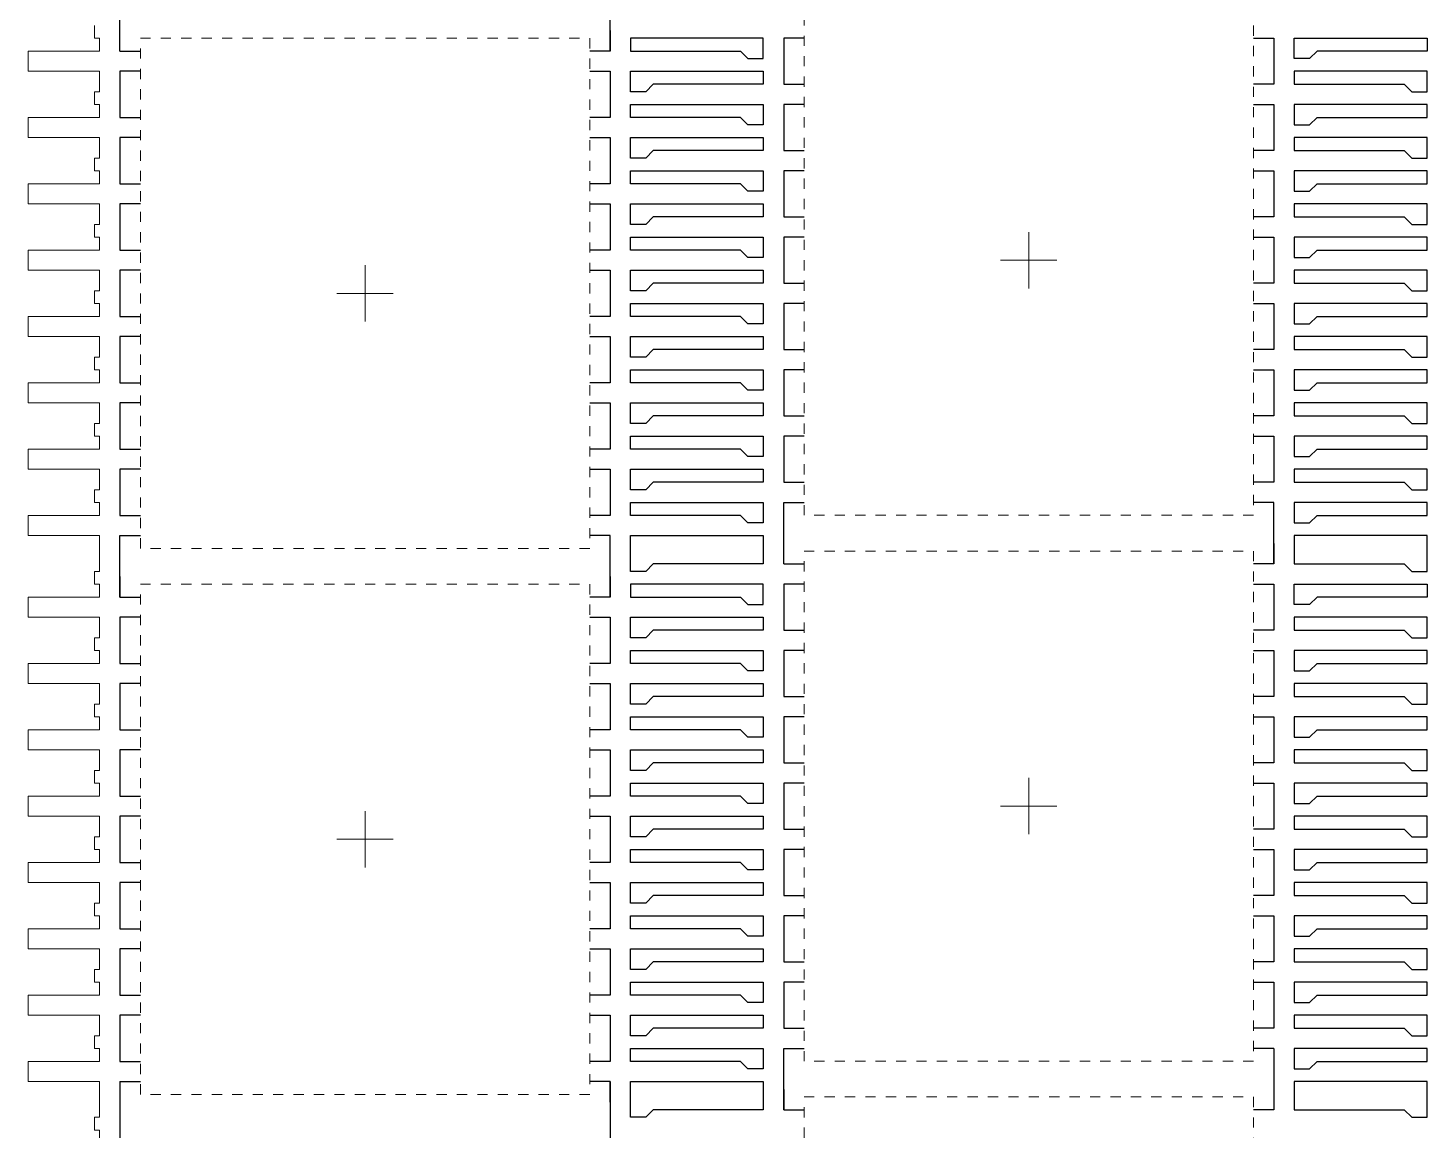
# Model space of a CAD drawing. Extents: x 2686 to 2706, y 1267 to 1367.
# Drawn here: x 2686.03 to 2699.73, y 1331.19 to 1341.99 of the extents above; entities that cross this region are included whole.
import ezdxf

# ---------------------------------------------------------------- set-up
doc = ezdxf.new("R2010")
doc.units = 0
doc.linetypes.add('CENTER', pattern=[2, 1.25, -0.25, 0.25, -0.25])
doc.linetypes.add('HIDDEN', pattern=[0.375, 0.25, -0.125])
for name, color, linetype, lineweight in [('6', 6, 'Continuous', 5), ('SH-02_CENTER', 2, 'CENTER', 5), ('SH-02_PKG', 5, 'HIDDEN', 5)]:
    doc.layers.add(name, color=color, linetype=linetype, lineweight=lineweight)
doc.layers.add('SH-02_OBJECT', color=7, linetype='Continuous')

msp = doc.modelspace()

# ---------------------------------------------------------------- linework, layer by layer
at = {"layer": '6'}
for p, q in [((2686.683, 1341.893), (2686.683, 1342.018)), ((2686.733, 1341.893), (2686.683, 1341.893)), ((2686.733, 1341.766), (2686.733, 1341.893)), ((2686.033, 1341.568), (2686.033, 1341.766)), ((2686.033, 1341.766), (2686.733, 1341.766)), ((2686.733, 1341.568), (2686.033, 1341.568)), ((2686.733, 1341.368), (2686.733, 1341.568)), ((2686.683, 1341.243), (2686.683, 1341.368)), ((2686.683, 1341.368), (2686.733, 1341.368)), ((2686.733, 1341.243), (2686.683, 1341.243)), ((2686.733, 1341.116), (2686.733, 1341.243)), ((2686.033, 1340.918), (2686.033, 1341.116)), ((2686.033, 1341.116), (2686.733, 1341.116)), ((2686.733, 1340.918), (2686.033, 1340.918)), ((2686.733, 1340.718), (2686.733, 1340.918)), ((2686.683, 1340.593), (2686.683, 1340.718)), ((2686.683, 1340.718), (2686.733, 1340.718)), ((2686.733, 1340.593), (2686.683, 1340.593)), ((2686.733, 1340.466), (2686.733, 1340.593)), ((2686.033, 1340.268), (2686.033, 1340.466)), ((2686.033, 1340.466), (2686.733, 1340.466)), ((2686.733, 1340.268), (2686.033, 1340.268)), ((2686.733, 1340.068), (2686.733, 1340.268)), ((2686.683, 1339.943), (2686.683, 1340.068)), ((2686.683, 1340.068), (2686.733, 1340.068)), ((2686.733, 1339.943), (2686.683, 1339.943)), ((2686.733, 1339.816), (2686.733, 1339.943)), ((2686.033, 1339.618), (2686.033, 1339.816)), ((2686.033, 1339.816), (2686.733, 1339.816)), ((2686.733, 1339.618), (2686.033, 1339.618)), ((2686.733, 1339.418), (2686.733, 1339.618)), ((2686.683, 1339.293), (2686.683, 1339.418)), ((2686.683, 1339.418), (2686.733, 1339.418)), ((2686.733, 1339.293), (2686.683, 1339.293)), ((2686.733, 1339.166), (2686.733, 1339.293)), ((2686.033, 1338.968), (2686.033, 1339.166)), ((2686.033, 1339.166), (2686.733, 1339.166)), ((2686.733, 1338.968), (2686.033, 1338.968)), ((2686.733, 1338.768), (2686.733, 1338.968)), ((2686.683, 1338.643), (2686.683, 1338.768)), ((2686.683, 1338.768), (2686.733, 1338.768)), ((2686.733, 1338.643), (2686.683, 1338.643)), ((2686.733, 1338.516), (2686.733, 1338.643)), ((2686.033, 1338.318), (2686.033, 1338.516)), ((2686.033, 1338.516), (2686.733, 1338.516)), ((2686.733, 1338.318), (2686.033, 1338.318)), ((2686.733, 1338.118), (2686.733, 1338.318)), ((2686.683, 1337.993), (2686.683, 1338.118)), ((2686.683, 1338.118), (2686.733, 1338.118)), ((2686.733, 1337.993), (2686.683, 1337.993)), ((2686.733, 1337.866), (2686.733, 1337.993)), ((2686.033, 1337.668), (2686.033, 1337.866)), ((2686.033, 1337.866), (2686.733, 1337.866)), ((2686.733, 1337.668), (2686.033, 1337.668)), ((2686.733, 1337.468), (2686.733, 1337.668)), ((2686.683, 1337.343), (2686.683, 1337.468)), ((2686.683, 1337.468), (2686.733, 1337.468)), ((2686.733, 1337.343), (2686.683, 1337.343)), ((2686.733, 1337.216), (2686.733, 1337.343)), ((2686.033, 1337.018), (2686.033, 1337.216)), ((2686.033, 1337.216), (2686.733, 1337.216)), ((2686.733, 1337.018), (2686.033, 1337.018)), ((2686.733, 1336.668), (2686.733, 1337.018)), ((2686.683, 1336.543), (2686.683, 1336.668)), ((2686.683, 1336.668), (2686.733, 1336.668)), ((2686.733, 1336.543), (2686.683, 1336.543)), ((2686.733, 1336.416), (2686.733, 1336.543)), ((2686.033, 1336.218), (2686.033, 1336.416)), ((2686.033, 1336.416), (2686.733, 1336.416)), ((2686.733, 1336.218), (2686.033, 1336.218)), ((2686.733, 1336.018), (2686.733, 1336.218)), ((2686.683, 1335.893), (2686.683, 1336.018)), ((2686.683, 1336.018), (2686.733, 1336.018)), ((2686.733, 1335.893), (2686.683, 1335.893)), ((2686.733, 1335.766), (2686.733, 1335.893)), ((2686.033, 1335.568), (2686.033, 1335.766)), ((2686.033, 1335.766), (2686.733, 1335.766)), ((2686.733, 1335.568), (2686.033, 1335.568)), ((2686.733, 1335.368), (2686.733, 1335.568)), ((2686.683, 1335.243), (2686.683, 1335.368)), ((2686.683, 1335.368), (2686.733, 1335.368)), ((2686.733, 1335.243), (2686.683, 1335.243)), ((2686.733, 1335.116), (2686.733, 1335.243)), ((2686.033, 1334.918), (2686.033, 1335.116)), ((2686.033, 1335.116), (2686.733, 1335.116)), ((2686.733, 1334.918), (2686.033, 1334.918)), ((2686.733, 1334.718), (2686.733, 1334.918)), ((2686.683, 1334.593), (2686.683, 1334.718)), ((2686.683, 1334.718), (2686.733, 1334.718)), ((2686.733, 1334.593), (2686.683, 1334.593)), ((2686.733, 1334.466), (2686.733, 1334.593)), ((2686.033, 1334.268), (2686.033, 1334.466)), ((2686.033, 1334.466), (2686.733, 1334.466)), ((2686.733, 1334.268), (2686.033, 1334.268)), ((2686.733, 1334.068), (2686.733, 1334.268)), ((2686.683, 1333.943), (2686.683, 1334.068)), ((2686.683, 1334.068), (2686.733, 1334.068)), ((2686.733, 1333.943), (2686.683, 1333.943)), ((2686.733, 1333.816), (2686.733, 1333.943)), ((2686.033, 1333.618), (2686.033, 1333.816)), ((2686.033, 1333.816), (2686.733, 1333.816)), ((2686.733, 1333.618), (2686.033, 1333.618)), ((2686.733, 1333.418), (2686.733, 1333.618)), ((2686.683, 1333.293), (2686.683, 1333.418)), ((2686.683, 1333.418), (2686.733, 1333.418)), ((2686.733, 1333.293), (2686.683, 1333.293)), ((2686.733, 1333.166), (2686.733, 1333.293)), ((2686.033, 1332.968), (2686.033, 1333.166)), ((2686.033, 1333.166), (2686.733, 1333.166)), ((2686.733, 1332.968), (2686.033, 1332.968)), ((2686.733, 1332.768), (2686.733, 1332.968)), ((2686.683, 1332.643), (2686.683, 1332.768)), ((2686.683, 1332.768), (2686.733, 1332.768)), ((2686.733, 1332.643), (2686.683, 1332.643)), ((2686.733, 1332.516), (2686.733, 1332.643)), ((2686.033, 1332.318), (2686.033, 1332.516)), ((2686.033, 1332.516), (2686.733, 1332.516)), ((2686.733, 1332.318), (2686.033, 1332.318)), ((2686.733, 1332.118), (2686.733, 1332.318)), ((2686.683, 1331.993), (2686.683, 1332.118)), ((2686.683, 1332.118), (2686.733, 1332.118)), ((2686.733, 1331.993), (2686.683, 1331.993)), ((2686.733, 1331.866), (2686.733, 1331.993)), ((2686.033, 1331.668), (2686.033, 1331.866)), ((2686.033, 1331.866), (2686.733, 1331.866)), ((2686.733, 1331.668), (2686.033, 1331.668)), ((2686.733, 1331.318), (2686.733, 1331.668)), ((2686.683, 1331.193), (2686.683, 1331.318)), ((2686.683, 1331.318), (2686.733, 1331.318)), ((2686.733, 1331.193), (2686.683, 1331.193)), ((2686.733, 1331.066), (2686.733, 1331.193))]:
    msp.add_line(p, q, dxfattribs=at)
at = {"layer": 'SH-02_CENTER'}
for p, q in [((2695.833, 1339.441), (2695.833, 1339.993)), ((2689.333, 1339.116), (2689.333, 1339.668)), ((2695.557, 1339.717), (2696.109, 1339.717)), ((2689.057, 1339.392), (2689.609, 1339.392)), ((2695.833, 1334.091), (2695.833, 1334.643)), ((2689.333, 1333.766), (2689.333, 1334.318)), ((2695.557, 1334.367), (2696.109, 1334.367)), ((2689.057, 1334.042), (2689.609, 1334.042))]:
    msp.add_line(p, q, dxfattribs=at)
at = {"layer": 'SH-02_OBJECT'}
for p, q in [((2686.933, 1341.766), (2686.933, 1342.368)), ((2691.733, 1341.766), (2691.733, 1342.368)), ((2691.733, 1341.967), (2691.733, 1341.766)), ((2693.233, 1341.893), (2691.933, 1341.893)), ((2691.933, 1341.893), (2691.933, 1341.766)), ((2693.233, 1341.693), (2693.233, 1341.893)), ((2693.633, 1341.893), (2693.433, 1341.893)), ((2693.433, 1341.893), (2693.433, 1341.441)), ((2698.033, 1341.893), (2698.233, 1341.893)), ((2698.233, 1341.893), (2698.233, 1341.441)), ((2698.433, 1341.693), (2698.433, 1341.893)), ((2698.433, 1341.893), (2699.733, 1341.893)), ((2699.733, 1341.893), (2699.733, 1341.766)), ((2686.933, 1341.766), (2687.133, 1341.766)), ((2691.733, 1341.766), (2691.533, 1341.766)), ((2691.933, 1341.766), (2693.01, 1341.766)), ((2693.01, 1341.766), (2693.083, 1341.693)), ((2693.083, 1341.693), (2693.233, 1341.693)), ((2698.583, 1341.693), (2698.433, 1341.693)), ((2698.656, 1341.766), (2698.583, 1341.693)), ((2699.733, 1341.766), (2698.656, 1341.766)), ((2687.133, 1341.568), (2686.933, 1341.568)), ((2686.933, 1341.568), (2686.933, 1341.116)), ((2691.533, 1341.568), (2691.733, 1341.568)), ((2691.733, 1341.568), (2691.733, 1341.116)), ((2693.433, 1341.441), (2693.633, 1341.441)), ((2698.233, 1341.441), (2698.033, 1341.441)), ((2693.633, 1341.243), (2693.433, 1341.243)), ((2693.433, 1341.243), (2693.433, 1340.791)), ((2698.033, 1341.243), (2698.233, 1341.243)), ((2698.233, 1341.243), (2698.233, 1340.791)), ((2686.933, 1341.116), (2687.133, 1341.116)), ((2691.733, 1341.116), (2691.533, 1341.116)), ((2687.133, 1340.918), (2686.933, 1340.918)), ((2686.933, 1340.918), (2686.933, 1340.466)), ((2691.533, 1340.918), (2691.733, 1340.918)), ((2691.733, 1340.918), (2691.733, 1340.466)), ((2693.433, 1340.791), (2693.633, 1340.791)), ((2698.233, 1340.791), (2698.033, 1340.791)), ((2693.633, 1340.593), (2693.433, 1340.593)), ((2693.433, 1340.593), (2693.433, 1340.141)), ((2698.033, 1340.593), (2698.233, 1340.593)), ((2698.233, 1340.593), (2698.233, 1340.141)), ((2686.933, 1340.466), (2687.133, 1340.466)), ((2691.733, 1340.466), (2691.533, 1340.466)), ((2687.133, 1340.268), (2686.933, 1340.268)), ((2686.933, 1340.268), (2686.933, 1339.816)), ((2691.533, 1340.268), (2691.733, 1340.268)), ((2691.733, 1340.268), (2691.733, 1339.816)), ((2693.433, 1340.141), (2693.633, 1340.141)), ((2698.233, 1340.141), (2698.033, 1340.141)), ((2693.633, 1339.943), (2693.433, 1339.943)), ((2693.433, 1339.943), (2693.433, 1339.491)), ((2698.033, 1339.943), (2698.233, 1339.943)), ((2698.233, 1339.943), (2698.233, 1339.491)), ((2686.933, 1339.816), (2687.133, 1339.816)), ((2691.733, 1339.816), (2691.533, 1339.816)), ((2687.133, 1339.618), (2686.933, 1339.618)), ((2686.933, 1339.618), (2686.933, 1339.166)), ((2691.533, 1339.618), (2691.733, 1339.618)), ((2691.733, 1339.618), (2691.733, 1339.166)), ((2693.433, 1339.491), (2693.633, 1339.491)), ((2698.233, 1339.491), (2698.033, 1339.491)), ((2693.633, 1339.293), (2693.433, 1339.293)), ((2693.433, 1339.293), (2693.433, 1338.841)), ((2698.033, 1339.293), (2698.233, 1339.293)), ((2698.233, 1339.293), (2698.233, 1338.841)), ((2686.933, 1339.166), (2687.133, 1339.166)), ((2691.733, 1339.166), (2691.533, 1339.166)), ((2687.133, 1338.968), (2686.933, 1338.968)), ((2686.933, 1338.968), (2686.933, 1338.516)), ((2691.533, 1338.968), (2691.733, 1338.968)), ((2691.733, 1338.968), (2691.733, 1338.516)), ((2693.433, 1338.841), (2693.633, 1338.841)), ((2698.233, 1338.841), (2698.033, 1338.841)), ((2693.633, 1338.643), (2693.433, 1338.643)), ((2693.433, 1338.643), (2693.433, 1338.191)), ((2698.033, 1338.643), (2698.233, 1338.643)), ((2698.233, 1338.643), (2698.233, 1338.191)), ((2686.933, 1338.516), (2687.133, 1338.516)), ((2691.733, 1338.516), (2691.533, 1338.516)), ((2687.133, 1338.318), (2686.933, 1338.318)), ((2686.933, 1338.318), (2686.933, 1337.866)), ((2691.533, 1338.318), (2691.733, 1338.318)), ((2691.733, 1338.318), (2691.733, 1337.866)), ((2693.433, 1338.191), (2693.633, 1338.191)), ((2698.233, 1338.191), (2698.033, 1338.191)), ((2693.633, 1337.993), (2693.433, 1337.993)), ((2693.433, 1337.993), (2693.433, 1337.541)), ((2698.033, 1337.993), (2698.233, 1337.993)), ((2698.233, 1337.993), (2698.233, 1337.541)), ((2686.933, 1337.866), (2687.133, 1337.866)), ((2691.733, 1337.866), (2691.533, 1337.866)), ((2687.133, 1337.668), (2686.933, 1337.668)), ((2686.933, 1337.668), (2686.933, 1337.216)), ((2691.533, 1337.668), (2691.733, 1337.668)), ((2691.733, 1337.668), (2691.733, 1337.216)), ((2693.433, 1337.541), (2693.633, 1337.541)), ((2698.233, 1337.541), (2698.033, 1337.541)), ((2693.433, 1336.741), (2693.433, 1337.343)), ((2693.433, 1337.343), (2693.633, 1337.343)), ((2698.233, 1337.343), (2698.033, 1337.343)), ((2698.233, 1336.741), (2698.233, 1337.343)), ((2686.933, 1337.216), (2687.133, 1337.216)), ((2691.733, 1337.216), (2691.533, 1337.216)), ((2686.933, 1336.416), (2686.933, 1337.018)), ((2686.933, 1337.018), (2687.133, 1337.018)), ((2691.733, 1337.018), (2691.533, 1337.018)), ((2691.733, 1336.416), (2691.733, 1337.018)), ((2691.933, 1336.668), (2691.933, 1337.018)), ((2691.933, 1337.018), (2693.233, 1337.018)), ((2693.233, 1337.018), (2693.233, 1336.741)), ((2699.733, 1337.018), (2698.433, 1337.018)), ((2698.433, 1337.018), (2698.433, 1336.741)), ((2699.733, 1336.668), (2699.733, 1337.018)), ((2698.233, 1336.942), (2698.233, 1336.741)), ((2692.156, 1336.741), (2692.083, 1336.668)), ((2693.233, 1336.741), (2692.156, 1336.741)), ((2693.433, 1336.741), (2693.633, 1336.741)), ((2698.233, 1336.741), (2698.033, 1336.741)), ((2698.433, 1336.741), (2699.51, 1336.741)), ((2699.51, 1336.741), (2699.583, 1336.668)), ((2686.933, 1336.617), (2686.933, 1336.416)), ((2691.733, 1336.617), (2691.733, 1336.416)), ((2692.083, 1336.668), (2691.933, 1336.668)), ((2699.583, 1336.668), (2699.733, 1336.668)), ((2693.233, 1336.543), (2691.933, 1336.543)), ((2691.933, 1336.543), (2691.933, 1336.416)), ((2693.233, 1336.343), (2693.233, 1336.543)), ((2693.633, 1336.543), (2693.433, 1336.543)), ((2693.433, 1336.543), (2693.433, 1336.091)), ((2698.033, 1336.543), (2698.233, 1336.543)), ((2698.233, 1336.543), (2698.233, 1336.091)), ((2698.433, 1336.343), (2698.433, 1336.543)), ((2698.433, 1336.543), (2699.733, 1336.543)), ((2699.733, 1336.543), (2699.733, 1336.416)), ((2686.933, 1336.416), (2687.133, 1336.416)), ((2691.733, 1336.416), (2691.533, 1336.416)), ((2691.933, 1336.416), (2693.01, 1336.416)), ((2693.01, 1336.416), (2693.083, 1336.343)), ((2693.083, 1336.343), (2693.233, 1336.343)), ((2698.583, 1336.343), (2698.433, 1336.343)), ((2698.656, 1336.416), (2698.583, 1336.343)), ((2699.733, 1336.416), (2698.656, 1336.416)), ((2687.133, 1336.218), (2686.933, 1336.218)), ((2686.933, 1336.218), (2686.933, 1335.766)), ((2691.533, 1336.218), (2691.733, 1336.218)), ((2691.733, 1336.218), (2691.733, 1335.766)), ((2693.433, 1336.091), (2693.633, 1336.091)), ((2698.233, 1336.091), (2698.033, 1336.091)), ((2693.633, 1335.893), (2693.433, 1335.893)), ((2693.433, 1335.893), (2693.433, 1335.441)), ((2698.033, 1335.893), (2698.233, 1335.893)), ((2698.233, 1335.893), (2698.233, 1335.441)), ((2686.933, 1335.766), (2687.133, 1335.766)), ((2691.733, 1335.766), (2691.533, 1335.766)), ((2687.133, 1335.568), (2686.933, 1335.568)), ((2686.933, 1335.568), (2686.933, 1335.116)), ((2691.533, 1335.568), (2691.733, 1335.568)), ((2691.733, 1335.568), (2691.733, 1335.116)), ((2693.433, 1335.441), (2693.633, 1335.441)), ((2698.233, 1335.441), (2698.033, 1335.441)), ((2693.633, 1335.243), (2693.433, 1335.243)), ((2693.433, 1335.243), (2693.433, 1334.791)), ((2698.033, 1335.243), (2698.233, 1335.243)), ((2698.233, 1335.243), (2698.233, 1334.791)), ((2686.933, 1335.116), (2687.133, 1335.116)), ((2691.733, 1335.116), (2691.533, 1335.116)), ((2687.133, 1334.918), (2686.933, 1334.918)), ((2686.933, 1334.918), (2686.933, 1334.466)), ((2691.533, 1334.918), (2691.733, 1334.918)), ((2691.733, 1334.918), (2691.733, 1334.466)), ((2693.433, 1334.791), (2693.633, 1334.791)), ((2698.233, 1334.791), (2698.033, 1334.791)), ((2693.633, 1334.593), (2693.433, 1334.593)), ((2693.433, 1334.593), (2693.433, 1334.141)), ((2698.033, 1334.593), (2698.233, 1334.593)), ((2698.233, 1334.593), (2698.233, 1334.141)), ((2686.933, 1334.466), (2687.133, 1334.466)), ((2691.733, 1334.466), (2691.533, 1334.466)), ((2687.133, 1334.268), (2686.933, 1334.268)), ((2686.933, 1334.268), (2686.933, 1333.816)), ((2691.533, 1334.268), (2691.733, 1334.268)), ((2691.733, 1334.268), (2691.733, 1333.816)), ((2693.433, 1334.141), (2693.633, 1334.141)), ((2698.233, 1334.141), (2698.033, 1334.141)), ((2693.633, 1333.943), (2693.433, 1333.943)), ((2693.433, 1333.943), (2693.433, 1333.491)), ((2698.033, 1333.943), (2698.233, 1333.943)), ((2698.233, 1333.943), (2698.233, 1333.491)), ((2686.933, 1333.816), (2687.133, 1333.816)), ((2691.733, 1333.816), (2691.533, 1333.816)), ((2687.133, 1333.618), (2686.933, 1333.618)), ((2686.933, 1333.618), (2686.933, 1333.166)), ((2691.533, 1333.618), (2691.733, 1333.618)), ((2691.733, 1333.618), (2691.733, 1333.166)), ((2693.433, 1333.491), (2693.633, 1333.491)), ((2698.233, 1333.491), (2698.033, 1333.491)), ((2693.633, 1333.293), (2693.433, 1333.293)), ((2693.433, 1333.293), (2693.433, 1332.841)), ((2698.033, 1333.293), (2698.233, 1333.293)), ((2698.233, 1333.293), (2698.233, 1332.841)), ((2686.933, 1333.166), (2687.133, 1333.166)), ((2691.733, 1333.166), (2691.533, 1333.166)), ((2687.133, 1332.968), (2686.933, 1332.968)), ((2686.933, 1332.968), (2686.933, 1332.516)), ((2691.533, 1332.968), (2691.733, 1332.968)), ((2691.733, 1332.968), (2691.733, 1332.516)), ((2693.433, 1332.841), (2693.633, 1332.841)), ((2698.233, 1332.841), (2698.033, 1332.841)), ((2693.633, 1332.643), (2693.433, 1332.643)), ((2693.433, 1332.643), (2693.433, 1332.191)), ((2698.033, 1332.643), (2698.233, 1332.643)), ((2698.233, 1332.643), (2698.233, 1332.191)), ((2686.933, 1332.516), (2687.133, 1332.516)), ((2691.733, 1332.516), (2691.533, 1332.516)), ((2687.133, 1332.318), (2686.933, 1332.318)), ((2686.933, 1332.318), (2686.933, 1331.866)), ((2691.533, 1332.318), (2691.733, 1332.318)), ((2691.733, 1332.318), (2691.733, 1331.866)), ((2693.433, 1332.191), (2693.633, 1332.191)), ((2698.233, 1332.191), (2698.033, 1332.191)), ((2693.433, 1331.391), (2693.433, 1331.993)), ((2693.433, 1331.993), (2693.633, 1331.993)), ((2698.233, 1331.993), (2698.033, 1331.993)), ((2698.233, 1331.993), (2698.233, 1331.391)), ((2686.933, 1331.866), (2687.133, 1331.866)), ((2691.733, 1331.866), (2691.533, 1331.866)), ((2686.933, 1331.668), (2686.933, 1331.066)), ((2686.933, 1331.668), (2687.133, 1331.668)), ((2691.733, 1331.668), (2691.533, 1331.668)), ((2691.733, 1331.668), (2691.733, 1331.066)), ((2691.733, 1331.467), (2691.733, 1331.668)), ((2691.933, 1331.318), (2691.933, 1331.668)), ((2691.933, 1331.668), (2693.233, 1331.668)), ((2693.233, 1331.668), (2693.233, 1331.391)), ((2699.733, 1331.668), (2698.433, 1331.668)), ((2698.433, 1331.668), (2698.433, 1331.391)), ((2699.733, 1331.318), (2699.733, 1331.668)), ((2693.433, 1331.592), (2693.433, 1331.391)), ((2692.156, 1331.391), (2692.083, 1331.318)), ((2693.233, 1331.391), (2692.156, 1331.391)), ((2693.433, 1331.391), (2693.633, 1331.391)), ((2698.233, 1331.391), (2698.033, 1331.391)), ((2698.433, 1331.391), (2699.51, 1331.391)), ((2699.51, 1331.391), (2699.583, 1331.318)), ((2692.083, 1331.318), (2691.933, 1331.318)), ((2699.583, 1331.318), (2699.733, 1331.318))]:
    msp.add_line(p, q, dxfattribs=at)
at = {"layer": 'SH-02_OBJECT', "linetype": 'Continuous'}
for p, q in [((2691.933, 1341.368), (2691.933, 1341.568)), ((2691.933, 1341.568), (2693.233, 1341.568)), ((2693.233, 1341.568), (2693.233, 1341.441)), ((2699.733, 1341.568), (2698.433, 1341.568)), ((2698.433, 1341.568), (2698.433, 1341.441)), ((2699.733, 1341.368), (2699.733, 1341.568)), ((2692.083, 1341.368), (2691.933, 1341.368)), ((2692.156, 1341.441), (2692.083, 1341.368)), ((2693.233, 1341.441), (2692.156, 1341.441)), ((2698.433, 1341.441), (2699.51, 1341.441)), ((2699.51, 1341.441), (2699.583, 1341.368)), ((2699.583, 1341.368), (2699.733, 1341.368)), ((2691.933, 1341.243), (2693.233, 1341.243)), ((2691.933, 1341.116), (2691.933, 1341.243)), ((2693.233, 1341.243), (2693.233, 1341.043)), ((2699.733, 1341.243), (2698.433, 1341.243)), ((2698.433, 1341.243), (2698.433, 1341.043)), ((2699.733, 1341.116), (2699.733, 1341.243)), ((2693.01, 1341.116), (2691.933, 1341.116)), ((2693.083, 1341.043), (2693.01, 1341.116)), ((2698.583, 1341.043), (2698.656, 1341.116)), ((2698.656, 1341.116), (2699.733, 1341.116)), ((2693.233, 1341.043), (2693.083, 1341.043)), ((2698.433, 1341.043), (2698.583, 1341.043)), ((2691.933, 1340.718), (2691.933, 1340.918)), ((2691.933, 1340.918), (2693.233, 1340.918)), ((2693.233, 1340.918), (2693.233, 1340.791)), ((2699.733, 1340.918), (2698.433, 1340.918)), ((2698.433, 1340.918), (2698.433, 1340.791)), ((2699.733, 1340.718), (2699.733, 1340.918)), ((2692.083, 1340.718), (2691.933, 1340.718)), ((2692.156, 1340.791), (2692.083, 1340.718)), ((2693.233, 1340.791), (2692.156, 1340.791)), ((2698.433, 1340.791), (2699.51, 1340.791)), ((2699.51, 1340.791), (2699.583, 1340.718)), ((2699.583, 1340.718), (2699.733, 1340.718)), ((2691.933, 1340.593), (2693.233, 1340.593)), ((2691.933, 1340.466), (2691.933, 1340.593)), ((2693.233, 1340.593), (2693.233, 1340.393)), ((2699.733, 1340.593), (2698.433, 1340.593)), ((2698.433, 1340.593), (2698.433, 1340.393)), ((2699.733, 1340.466), (2699.733, 1340.593)), ((2693.01, 1340.466), (2691.933, 1340.466)), ((2693.083, 1340.393), (2693.01, 1340.466)), ((2698.583, 1340.393), (2698.656, 1340.466)), ((2698.656, 1340.466), (2699.733, 1340.466)), ((2693.233, 1340.393), (2693.083, 1340.393)), ((2698.433, 1340.393), (2698.583, 1340.393)), ((2691.933, 1340.068), (2691.933, 1340.268)), ((2691.933, 1340.268), (2693.233, 1340.268)), ((2692.156, 1340.141), (2692.083, 1340.068)), ((2693.233, 1340.141), (2692.156, 1340.141)), ((2693.233, 1340.268), (2693.233, 1340.141)), ((2699.733, 1340.268), (2698.433, 1340.268)), ((2698.433, 1340.268), (2698.433, 1340.141)), ((2698.433, 1340.141), (2699.51, 1340.141)), ((2699.51, 1340.141), (2699.583, 1340.068)), ((2699.733, 1340.068), (2699.733, 1340.268)), ((2692.083, 1340.068), (2691.933, 1340.068)), ((2699.583, 1340.068), (2699.733, 1340.068)), ((2691.933, 1339.943), (2693.233, 1339.943)), ((2691.933, 1339.816), (2691.933, 1339.943)), ((2693.233, 1339.943), (2693.233, 1339.743)), ((2699.733, 1339.943), (2698.433, 1339.943)), ((2698.433, 1339.943), (2698.433, 1339.743)), ((2699.733, 1339.816), (2699.733, 1339.943)), ((2693.01, 1339.816), (2691.933, 1339.816)), ((2693.083, 1339.743), (2693.01, 1339.816)), ((2693.233, 1339.743), (2693.083, 1339.743)), ((2698.433, 1339.743), (2698.583, 1339.743)), ((2698.583, 1339.743), (2698.656, 1339.816)), ((2698.656, 1339.816), (2699.733, 1339.816)), ((2691.933, 1339.418), (2691.933, 1339.618)), ((2691.933, 1339.618), (2693.233, 1339.618)), ((2693.233, 1339.618), (2693.233, 1339.491)), ((2699.733, 1339.618), (2698.433, 1339.618)), ((2698.433, 1339.618), (2698.433, 1339.491)), ((2699.733, 1339.418), (2699.733, 1339.618)), ((2692.156, 1339.491), (2692.083, 1339.418)), ((2693.233, 1339.491), (2692.156, 1339.491)), ((2698.433, 1339.491), (2699.51, 1339.491)), ((2699.51, 1339.491), (2699.583, 1339.418)), ((2692.083, 1339.418), (2691.933, 1339.418)), ((2699.583, 1339.418), (2699.733, 1339.418)), ((2691.933, 1339.293), (2693.233, 1339.293)), ((2691.933, 1339.166), (2691.933, 1339.293)), ((2693.233, 1339.293), (2693.233, 1339.093)), ((2699.733, 1339.293), (2698.433, 1339.293)), ((2698.433, 1339.293), (2698.433, 1339.093)), ((2699.733, 1339.166), (2699.733, 1339.293)), ((2693.01, 1339.166), (2691.933, 1339.166)), ((2693.083, 1339.093), (2693.01, 1339.166)), ((2693.233, 1339.093), (2693.083, 1339.093)), ((2698.433, 1339.093), (2698.583, 1339.093)), ((2698.583, 1339.093), (2698.656, 1339.166)), ((2698.656, 1339.166), (2699.733, 1339.166)), ((2691.933, 1338.768), (2691.933, 1338.968)), ((2691.933, 1338.968), (2693.233, 1338.968)), ((2693.233, 1338.968), (2693.233, 1338.841)), ((2699.733, 1338.968), (2698.433, 1338.968)), ((2698.433, 1338.968), (2698.433, 1338.841)), ((2699.733, 1338.768), (2699.733, 1338.968)), ((2692.083, 1338.768), (2691.933, 1338.768)), ((2692.156, 1338.841), (2692.083, 1338.768)), ((2693.233, 1338.841), (2692.156, 1338.841)), ((2698.433, 1338.841), (2699.51, 1338.841)), ((2699.51, 1338.841), (2699.583, 1338.768)), ((2699.583, 1338.768), (2699.733, 1338.768)), ((2691.933, 1338.643), (2693.233, 1338.643)), ((2691.933, 1338.516), (2691.933, 1338.643)), ((2693.233, 1338.643), (2693.233, 1338.443)), ((2699.733, 1338.643), (2698.433, 1338.643)), ((2698.433, 1338.643), (2698.433, 1338.443)), ((2699.733, 1338.516), (2699.733, 1338.643)), ((2693.01, 1338.516), (2691.933, 1338.516)), ((2693.083, 1338.443), (2693.01, 1338.516)), ((2698.583, 1338.443), (2698.656, 1338.516)), ((2698.656, 1338.516), (2699.733, 1338.516)), ((2693.233, 1338.443), (2693.083, 1338.443)), ((2698.433, 1338.443), (2698.583, 1338.443)), ((2691.933, 1338.118), (2691.933, 1338.318)), ((2691.933, 1338.318), (2693.233, 1338.318)), ((2693.233, 1338.318), (2693.233, 1338.191)), ((2699.733, 1338.318), (2698.433, 1338.318)), ((2698.433, 1338.318), (2698.433, 1338.191)), ((2699.733, 1338.118), (2699.733, 1338.318)), ((2692.083, 1338.118), (2691.933, 1338.118)), ((2692.156, 1338.191), (2692.083, 1338.118)), ((2693.233, 1338.191), (2692.156, 1338.191)), ((2698.433, 1338.191), (2699.51, 1338.191)), ((2699.51, 1338.191), (2699.583, 1338.118)), ((2699.583, 1338.118), (2699.733, 1338.118)), ((2691.933, 1337.993), (2693.233, 1337.993)), ((2691.933, 1337.866), (2691.933, 1337.993)), ((2693.233, 1337.993), (2693.233, 1337.793)), ((2699.733, 1337.993), (2698.433, 1337.993)), ((2698.433, 1337.993), (2698.433, 1337.793)), ((2699.733, 1337.866), (2699.733, 1337.993)), ((2693.01, 1337.866), (2691.933, 1337.866)), ((2693.083, 1337.793), (2693.01, 1337.866)), ((2698.583, 1337.793), (2698.656, 1337.866)), ((2698.656, 1337.866), (2699.733, 1337.866)), ((2691.933, 1337.468), (2691.933, 1337.668)), ((2691.933, 1337.668), (2693.233, 1337.668)), ((2693.233, 1337.793), (2693.083, 1337.793)), ((2693.233, 1337.668), (2693.233, 1337.541)), ((2698.433, 1337.793), (2698.583, 1337.793)), ((2699.733, 1337.668), (2698.433, 1337.668)), ((2698.433, 1337.668), (2698.433, 1337.541)), ((2699.733, 1337.468), (2699.733, 1337.668)), ((2692.156, 1337.541), (2692.083, 1337.468)), ((2693.233, 1337.541), (2692.156, 1337.541)), ((2698.433, 1337.541), (2699.51, 1337.541)), ((2699.51, 1337.541), (2699.583, 1337.468)), ((2692.083, 1337.468), (2691.933, 1337.468)), ((2699.583, 1337.468), (2699.733, 1337.468)), ((2691.933, 1337.343), (2693.233, 1337.343)), ((2691.933, 1337.216), (2691.933, 1337.343)), ((2693.233, 1337.343), (2693.233, 1337.143)), ((2699.733, 1337.343), (2698.433, 1337.343)), ((2698.433, 1337.343), (2698.433, 1337.143)), ((2699.733, 1337.216), (2699.733, 1337.343)), ((2693.01, 1337.216), (2691.933, 1337.216)), ((2693.083, 1337.143), (2693.01, 1337.216)), ((2693.233, 1337.143), (2693.083, 1337.143)), ((2698.433, 1337.143), (2698.583, 1337.143)), ((2698.583, 1337.143), (2698.656, 1337.216)), ((2698.656, 1337.216), (2699.733, 1337.216)), ((2691.933, 1336.018), (2691.933, 1336.218)), ((2691.933, 1336.218), (2693.233, 1336.218)), ((2693.233, 1336.218), (2693.233, 1336.091)), ((2699.733, 1336.218), (2698.433, 1336.218)), ((2698.433, 1336.218), (2698.433, 1336.091)), ((2699.733, 1336.018), (2699.733, 1336.218)), ((2692.156, 1336.091), (2692.083, 1336.018)), ((2693.233, 1336.091), (2692.156, 1336.091)), ((2698.433, 1336.091), (2699.51, 1336.091)), ((2699.51, 1336.091), (2699.583, 1336.018)), ((2692.083, 1336.018), (2691.933, 1336.018)), ((2691.933, 1335.893), (2693.233, 1335.893)), ((2691.933, 1335.766), (2691.933, 1335.893)), ((2693.233, 1335.893), (2693.233, 1335.693)), ((2699.733, 1335.893), (2698.433, 1335.893)), ((2698.433, 1335.893), (2698.433, 1335.693)), ((2699.583, 1336.018), (2699.733, 1336.018)), ((2699.733, 1335.766), (2699.733, 1335.893)), ((2693.01, 1335.766), (2691.933, 1335.766)), ((2693.083, 1335.693), (2693.01, 1335.766)), ((2698.583, 1335.693), (2698.656, 1335.766)), ((2698.656, 1335.766), (2699.733, 1335.766)), ((2693.233, 1335.693), (2693.083, 1335.693)), ((2698.433, 1335.693), (2698.583, 1335.693)), ((2691.933, 1335.368), (2691.933, 1335.568)), ((2691.933, 1335.568), (2693.233, 1335.568)), ((2693.233, 1335.568), (2693.233, 1335.441)), ((2699.733, 1335.568), (2698.433, 1335.568)), ((2698.433, 1335.568), (2698.433, 1335.441)), ((2699.733, 1335.368), (2699.733, 1335.568)), ((2692.083, 1335.368), (2691.933, 1335.368)), ((2692.156, 1335.441), (2692.083, 1335.368)), ((2693.233, 1335.441), (2692.156, 1335.441)), ((2698.433, 1335.441), (2699.51, 1335.441)), ((2699.51, 1335.441), (2699.583, 1335.368)), ((2699.583, 1335.368), (2699.733, 1335.368)), ((2691.933, 1335.243), (2693.233, 1335.243)), ((2691.933, 1335.116), (2691.933, 1335.243)), ((2693.233, 1335.243), (2693.233, 1335.043)), ((2699.733, 1335.243), (2698.433, 1335.243)), ((2698.433, 1335.243), (2698.433, 1335.043)), ((2699.733, 1335.116), (2699.733, 1335.243)), ((2693.01, 1335.116), (2691.933, 1335.116)), ((2693.083, 1335.043), (2693.01, 1335.116)), ((2698.583, 1335.043), (2698.656, 1335.116)), ((2698.656, 1335.116), (2699.733, 1335.116)), ((2693.233, 1335.043), (2693.083, 1335.043)), ((2698.433, 1335.043), (2698.583, 1335.043)), ((2691.933, 1334.718), (2691.933, 1334.918)), ((2691.933, 1334.918), (2693.233, 1334.918)), ((2692.156, 1334.791), (2692.083, 1334.718)), ((2693.233, 1334.791), (2692.156, 1334.791)), ((2693.233, 1334.918), (2693.233, 1334.791)), ((2699.733, 1334.918), (2698.433, 1334.918)), ((2698.433, 1334.918), (2698.433, 1334.791)), ((2698.433, 1334.791), (2699.51, 1334.791)), ((2699.51, 1334.791), (2699.583, 1334.718)), ((2699.733, 1334.718), (2699.733, 1334.918)), ((2692.083, 1334.718), (2691.933, 1334.718)), ((2699.583, 1334.718), (2699.733, 1334.718)), ((2691.933, 1334.593), (2693.233, 1334.593)), ((2691.933, 1334.466), (2691.933, 1334.593)), ((2693.233, 1334.593), (2693.233, 1334.393)), ((2699.733, 1334.593), (2698.433, 1334.593)), ((2698.433, 1334.593), (2698.433, 1334.393)), ((2699.733, 1334.466), (2699.733, 1334.593)), ((2693.01, 1334.466), (2691.933, 1334.466)), ((2693.083, 1334.393), (2693.01, 1334.466)), ((2693.233, 1334.393), (2693.083, 1334.393)), ((2698.433, 1334.393), (2698.583, 1334.393)), ((2698.583, 1334.393), (2698.656, 1334.466)), ((2698.656, 1334.466), (2699.733, 1334.466)), ((2691.933, 1334.068), (2691.933, 1334.268)), ((2691.933, 1334.268), (2693.233, 1334.268)), ((2693.233, 1334.268), (2693.233, 1334.141)), ((2699.733, 1334.268), (2698.433, 1334.268)), ((2698.433, 1334.268), (2698.433, 1334.141)), ((2699.733, 1334.068), (2699.733, 1334.268)), ((2692.156, 1334.141), (2692.083, 1334.068)), ((2693.233, 1334.141), (2692.156, 1334.141)), ((2698.433, 1334.141), (2699.51, 1334.141)), ((2699.51, 1334.141), (2699.583, 1334.068)), ((2692.083, 1334.068), (2691.933, 1334.068)), ((2699.583, 1334.068), (2699.733, 1334.068)), ((2691.933, 1333.943), (2693.233, 1333.943)), ((2691.933, 1333.816), (2691.933, 1333.943)), ((2693.233, 1333.943), (2693.233, 1333.743)), ((2699.733, 1333.943), (2698.433, 1333.943)), ((2698.433, 1333.943), (2698.433, 1333.743)), ((2699.733, 1333.816), (2699.733, 1333.943)), ((2693.01, 1333.816), (2691.933, 1333.816)), ((2693.083, 1333.743), (2693.01, 1333.816)), ((2693.233, 1333.743), (2693.083, 1333.743)), ((2698.433, 1333.743), (2698.583, 1333.743)), ((2698.583, 1333.743), (2698.656, 1333.816)), ((2698.656, 1333.816), (2699.733, 1333.816)), ((2691.933, 1333.418), (2691.933, 1333.618)), ((2691.933, 1333.618), (2693.233, 1333.618)), ((2693.233, 1333.618), (2693.233, 1333.491)), ((2699.733, 1333.618), (2698.433, 1333.618)), ((2698.433, 1333.618), (2698.433, 1333.491)), ((2699.733, 1333.418), (2699.733, 1333.618)), ((2692.156, 1333.491), (2692.083, 1333.418)), ((2693.233, 1333.491), (2692.156, 1333.491)), ((2698.433, 1333.491), (2699.51, 1333.491)), ((2699.51, 1333.491), (2699.583, 1333.418)), ((2692.083, 1333.418), (2691.933, 1333.418)), ((2691.933, 1333.293), (2693.233, 1333.293)), ((2691.933, 1333.166), (2691.933, 1333.293)), ((2693.233, 1333.293), (2693.233, 1333.093)), ((2699.733, 1333.293), (2698.433, 1333.293)), ((2698.433, 1333.293), (2698.433, 1333.093)), ((2699.583, 1333.418), (2699.733, 1333.418)), ((2699.733, 1333.166), (2699.733, 1333.293)), ((2693.01, 1333.166), (2691.933, 1333.166)), ((2693.083, 1333.093), (2693.01, 1333.166)), ((2698.583, 1333.093), (2698.656, 1333.166)), ((2698.656, 1333.166), (2699.733, 1333.166)), ((2693.233, 1333.093), (2693.083, 1333.093)), ((2698.433, 1333.093), (2698.583, 1333.093)), ((2691.933, 1332.768), (2691.933, 1332.968)), ((2691.933, 1332.968), (2693.233, 1332.968)), ((2693.233, 1332.968), (2693.233, 1332.841)), ((2699.733, 1332.968), (2698.433, 1332.968)), ((2698.433, 1332.968), (2698.433, 1332.841)), ((2699.733, 1332.768), (2699.733, 1332.968)), ((2692.083, 1332.768), (2691.933, 1332.768)), ((2692.156, 1332.841), (2692.083, 1332.768)), ((2693.233, 1332.841), (2692.156, 1332.841)), ((2698.433, 1332.841), (2699.51, 1332.841)), ((2699.51, 1332.841), (2699.583, 1332.768)), ((2699.583, 1332.768), (2699.733, 1332.768)), ((2691.933, 1332.643), (2693.233, 1332.643)), ((2691.933, 1332.516), (2691.933, 1332.643)), ((2693.233, 1332.643), (2693.233, 1332.443)), ((2699.733, 1332.643), (2698.433, 1332.643)), ((2698.433, 1332.643), (2698.433, 1332.443)), ((2699.733, 1332.516), (2699.733, 1332.643)), ((2693.01, 1332.516), (2691.933, 1332.516)), ((2693.083, 1332.443), (2693.01, 1332.516)), ((2698.583, 1332.443), (2698.656, 1332.516)), ((2698.656, 1332.516), (2699.733, 1332.516)), ((2693.233, 1332.443), (2693.083, 1332.443)), ((2698.433, 1332.443), (2698.583, 1332.443)), ((2691.933, 1332.118), (2691.933, 1332.318)), ((2691.933, 1332.318), (2693.233, 1332.318)), ((2692.156, 1332.191), (2692.083, 1332.118)), ((2693.233, 1332.191), (2692.156, 1332.191)), ((2693.233, 1332.318), (2693.233, 1332.191)), ((2699.733, 1332.318), (2698.433, 1332.318)), ((2698.433, 1332.318), (2698.433, 1332.191)), ((2698.433, 1332.191), (2699.51, 1332.191)), ((2699.51, 1332.191), (2699.583, 1332.118)), ((2699.733, 1332.118), (2699.733, 1332.318)), ((2692.083, 1332.118), (2691.933, 1332.118)), ((2699.583, 1332.118), (2699.733, 1332.118)), ((2691.933, 1331.993), (2693.233, 1331.993)), ((2691.933, 1331.866), (2691.933, 1331.993)), ((2693.233, 1331.993), (2693.233, 1331.793)), ((2699.733, 1331.993), (2698.433, 1331.993)), ((2698.433, 1331.993), (2698.433, 1331.793)), ((2699.733, 1331.866), (2699.733, 1331.993)), ((2693.01, 1331.866), (2691.933, 1331.866)), ((2693.083, 1331.793), (2693.01, 1331.866)), ((2693.233, 1331.793), (2693.083, 1331.793)), ((2698.433, 1331.793), (2698.583, 1331.793)), ((2698.583, 1331.793), (2698.656, 1331.866)), ((2698.656, 1331.866), (2699.733, 1331.866))]:
    msp.add_line(p, q, dxfattribs=at)
at = {"layer": 'SH-02_PKG', "ltscale": 0.2}
for p, q in [((2693.633, 1337.217), (2693.633, 1342.217)), ((2698.033, 1342.217), (2698.033, 1337.217)), ((2687.133, 1341.892), (2691.533, 1341.892)), ((2687.133, 1336.892), (2687.133, 1341.892)), ((2691.533, 1341.892), (2691.533, 1336.892)), ((2698.033, 1337.217), (2693.633, 1337.217)), ((2691.533, 1336.892), (2687.133, 1336.892)), ((2693.633, 1336.867), (2698.033, 1336.867)), ((2693.633, 1331.867), (2693.633, 1336.867)), ((2698.033, 1336.867), (2698.033, 1331.867)), ((2687.133, 1336.542), (2691.533, 1336.542)), ((2687.133, 1331.542), (2687.133, 1336.542)), ((2691.533, 1336.542), (2691.533, 1331.542)), ((2698.033, 1331.867), (2693.633, 1331.867)), ((2691.533, 1331.542), (2687.133, 1331.542)), ((2693.633, 1331.517), (2698.033, 1331.517)), ((2693.633, 1326.517), (2693.633, 1331.517)), ((2698.033, 1331.517), (2698.033, 1326.517))]:
    msp.add_line(p, q, dxfattribs=at)

doc.saveas('drawing.dxf')
